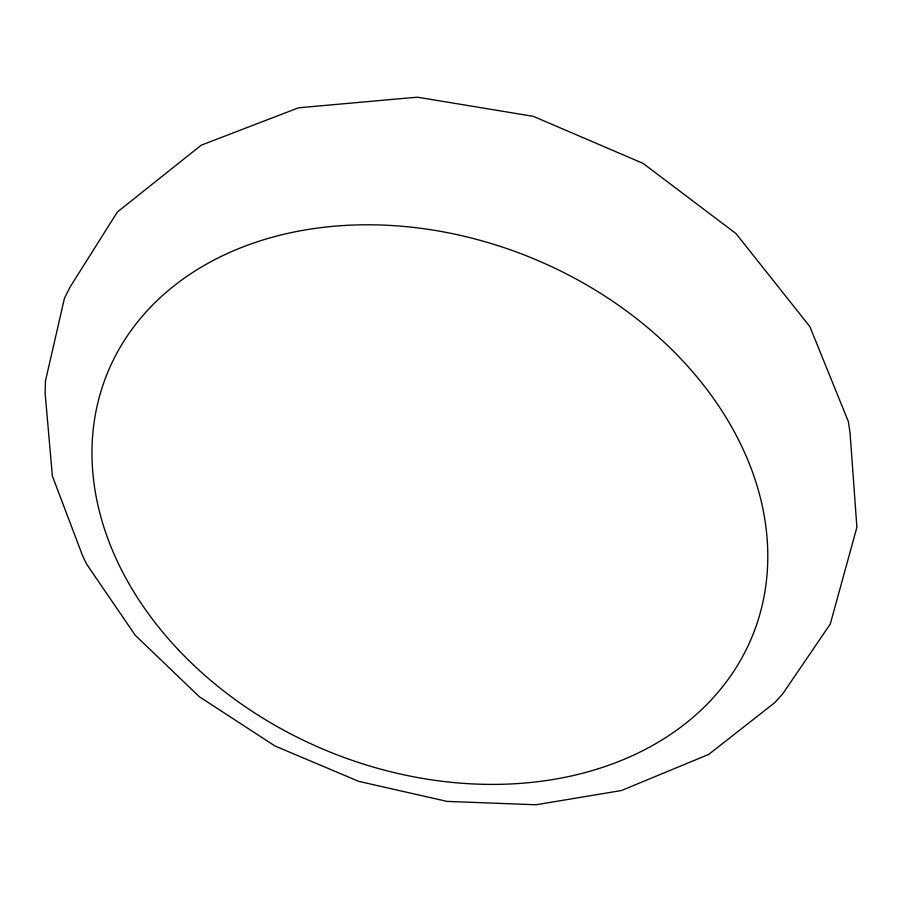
<?xml version="1.0" encoding="UTF-8"?>
<svg xmlns="http://www.w3.org/2000/svg" width="902" height="902" viewBox="0 0 902 902"><rect width="100%" height="100%" fill="white"/><g stroke="black" fill="none" stroke-linecap="round" stroke-linejoin="round"><path stroke-width="1.35" d="M45.483 380.87L45.1 393.013L52.406 476.155L82.758 556.139L86.603 564.077L135.221 635.245L199.218 696.648L274.941 745.965L358.77 781.38L447.065 801.404L536.013 804.764L621.467 790.524L708.735 754.399L774.604 702.759L782.654 693.942L830.268 624.06L856.9 527.253L850.079 433.197L848.365 421.572L809.838 326.569L735.976 233.562L643.081 163.386L533.33 116.347L417.671 97.236L411.864 97.653L298.472 107.812L201.27 145.166L117.395 211.993L70.221 286.813L64.448 298.258L45.483 380.87M178.438 649.88A348.24 266.845 22.1 0 0 751.107 639.044A348.24 266.845 22.1 0 0 360.09 224.857A348.24 266.845 22.1 0 0 178.438 649.88"/></g></svg>
